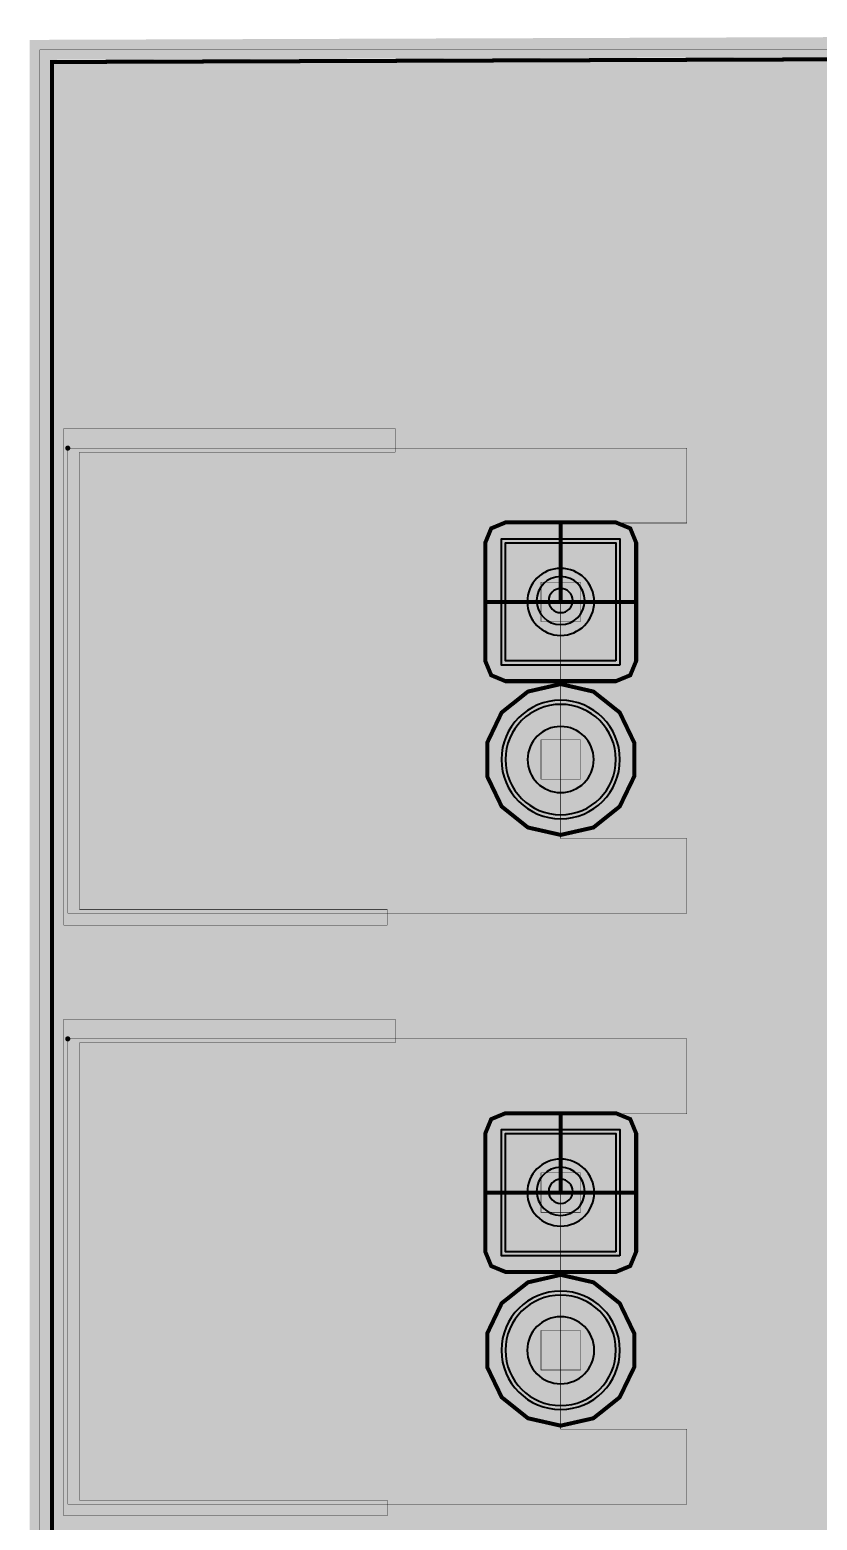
# Model space of a CAD drawing. Header units: millimetres. Extents: x 56.5 to 93.6, y 37.7 to 70.1.
# Drawn here: x 56.52 to 66.5, y 51.2 to 70.1 of the extents above; entities that cross this region are included whole.
import ezdxf

# ---------------------------------------------------------------- set-up
doc = ezdxf.new("R2010")
doc.units = ezdxf.units.MM
doc.header["$MEASUREMENT"] = 0
for name, color, linetype, true_color in [('Board-Outline-Layer', 7, 'Continuous', 0xff00ff), ('Bottom-Layer', 7, 'Continuous', 0x0000ff), ('Bottom-Paste-Mask-Layer', 7, 'Continuous', 0x800000), ('Bottom-Solder-Mask-Layer', 7, 'Continuous', 0xaa00ff), ('Component-Marking-Layer', 7, 'Continuous', 0x66ffcc), ('Component-Shape-Layer', 7, 'Continuous', 0x00cccc), ('Document-Layer', 7, 'Continuous', 0xffffff), ('Hole-Layer', 7, 'Continuous', 0x222222), ('Multi-Layer', 7, 'Continuous', 0xc0c0c0), ('Pin-Soldering-Layer', 7, 'Continuous', 0xcc9999), ('Top-Layer', 7, 'Continuous', 0xff0000), ('Top-Paste-Mask-Layer', 7, 'Continuous', 0x808080), ('Top-Silkscreen-Layer', 7, 'Continuous', 0xffcc00), ('Top-Solder-Mask-Layer', 7, 'Continuous', 0x800080)]:
    doc.layers.add(name, color=color, linetype=linetype, true_color=true_color)

msp = doc.modelspace()

# ---------------------------------------------------------------- hatches: boundary and pattern name
at = {"layer": 'Bottom-Layer'}
for points in [[(81.101, 43.095), (79.078, 43.102), (76.992, 43.207), (76.989, 43.208), (76.986, 43.208), (56.797, 43.334), (56.797, 69.696), (93.318, 69.822), (93.318, 64.041), (93.219, 43.205)], [(64.203, 63.599), (64.128, 63.781), (63.946, 63.856), (62.546, 63.856), (62.365, 63.781), (62.29, 63.599), (62.29, 62.099), (62.365, 61.918), (62.546, 61.843), (63.946, 61.843), (64.128, 61.918), (64.203, 62.099)], [(63.946, 62.099), (62.546, 62.099), (62.546, 63.599), (63.946, 63.599)], [(63.246, 59.893), (63.661, 59.987), (63.994, 60.253), (64.179, 60.636), (64.179, 61.062), (63.994, 61.446), (63.661, 61.711), (63.246, 61.806), (62.831, 61.711), (62.498, 61.446), (62.314, 61.062), (62.314, 60.636), (62.498, 60.253), (62.831, 59.987)], [(62.546, 60.849, 1), (63.946, 60.849, 1)], [(64.203, 56.106), (64.128, 56.288), (63.946, 56.363), (62.546, 56.363), (62.365, 56.288), (62.29, 56.106), (62.29, 54.606), (62.365, 54.425), (62.546, 54.35), (63.946, 54.35), (64.128, 54.425), (64.203, 54.606)], [(63.946, 54.606), (62.546, 54.606), (62.546, 56.106), (63.946, 56.106)], [(63.246, 52.4), (63.661, 52.494), (63.994, 52.76), (64.179, 53.143), (64.179, 53.569), (63.994, 53.953), (63.661, 54.218), (63.246, 54.313), (62.831, 54.218), (62.498, 53.953), (62.314, 53.569), (62.314, 53.143), (62.498, 52.76), (62.831, 52.494)], [(62.546, 53.356, 1), (63.946, 53.356, 1)]]:
    msp.add_hatch(color=256, dxfattribs=at).paths.add_polyline_path(points)
at = {"layer": 'Bottom-Paste-Mask-Layer'}
for points in [[(63.946, 62.099), (62.546, 62.099), (62.546, 63.599), (63.946, 63.599)], [(62.546, 60.849, 1), (63.946, 60.849, 1)], [(63.946, 54.606), (62.546, 54.606), (62.546, 56.106), (63.946, 56.106)], [(62.546, 53.356, 1), (63.946, 53.356, 1)]]:
    msp.add_hatch(color=256, dxfattribs=at).paths.add_polyline_path(points)
at = {"layer": 'Bottom-Solder-Mask-Layer'}
for points in [[(63.997, 62.048), (62.495, 62.048), (62.495, 63.65), (63.997, 63.65)], [(62.495, 60.849, 1), (63.997, 60.849, 1)], [(63.997, 54.555), (62.495, 54.555), (62.495, 56.157), (63.997, 56.157)], [(62.495, 53.356, 1), (63.997, 53.356, 1)]]:
    msp.add_hatch(color=256, dxfattribs=at).paths.add_polyline_path(points)
at = {"layer": 'Component-Marking-Layer'}
for points in [[(56.966, 64.799, 1), (57.026, 64.799, 1)], [(56.966, 64.799, 1), (57.026, 64.799, 1)], [(56.966, 57.306, 1), (57.026, 57.306, 1)], [(56.966, 57.306, 1), (57.026, 57.306, 1)]]:
    msp.add_hatch(color=256, dxfattribs=at).paths.add_polyline_path(points)
at = {"layer": 'Component-Shape-Layer'}
for points in [[(56.996, 58.899), (56.996, 64.799), (64.846, 64.799), (64.846, 63.849), (63.246, 63.849), (63.246, 61.849), (63.246, 59.849), (64.846, 59.849), (64.846, 58.899)], [(56.996, 58.899), (56.996, 64.799), (64.846, 64.799), (64.846, 63.849), (63.246, 63.849), (63.246, 61.849), (63.246, 59.849), (64.846, 59.849), (64.846, 58.899)], [(56.996, 51.406), (56.996, 57.306), (64.846, 57.306), (64.846, 56.356), (63.246, 56.356), (63.246, 54.356), (63.246, 52.356), (64.846, 52.356), (64.846, 51.406)], [(56.996, 51.406), (56.996, 57.306), (64.846, 57.306), (64.846, 56.356), (63.246, 56.356), (63.246, 54.356), (63.246, 52.356), (64.846, 52.356), (64.846, 51.406)]]:
    msp.add_hatch(color=256, dxfattribs=at).paths.add_polyline_path(points)
at = {"layer": 'Document-Layer'}
for points in [[(56.946, 65.049), (61.146, 65.049), (61.146, 64.749), (57.146, 64.749), (57.146, 58.949), (61.046, 58.949), (61.046, 58.749), (56.946, 58.749)], [(56.946, 65.049), (61.146, 65.049), (61.146, 64.749), (57.146, 64.749), (57.146, 58.949), (61.046, 58.949), (61.046, 58.749), (56.946, 58.749)], [(56.946, 57.556), (61.146, 57.556), (61.146, 57.256), (57.146, 57.256), (57.146, 51.456), (61.046, 51.456), (61.046, 51.256), (56.946, 51.256)], [(56.946, 57.556), (61.146, 57.556), (61.146, 57.256), (57.146, 57.256), (57.146, 51.456), (61.046, 51.456), (61.046, 51.256), (56.946, 51.256)]]:
    msp.add_hatch(color=256, dxfattribs=at).paths.add_polyline_path(points)
at = {"layer": 'Hole-Layer'}
for points in [[(62.821, 62.849, 1), (63.671, 62.849, 1)], [(62.827, 60.849, 1), (63.665, 60.849, 1)], [(62.821, 55.356, 1), (63.671, 55.356, 1)], [(62.821, 53.356, 1), (63.671, 53.356, 1)]]:
    msp.add_hatch(color=256, dxfattribs=at).paths.add_polyline_path(points)
at = {"layer": 'Multi-Layer'}
for points in [[(63.946, 62.099), (62.546, 62.099), (62.546, 63.599), (63.946, 63.599)], [(63.946, 62.099), (62.546, 62.099), (62.546, 63.599), (63.946, 63.599)], [(63.946, 62.099), (62.546, 62.099), (62.546, 63.599), (63.946, 63.599)], [(62.546, 60.849, 1), (63.946, 60.849, 1)], [(62.546, 60.849, 1), (63.946, 60.849, 1)], [(62.546, 60.849, 1), (63.946, 60.849, 1)], [(63.946, 54.606), (62.546, 54.606), (62.546, 56.106), (63.946, 56.106)], [(63.946, 54.606), (62.546, 54.606), (62.546, 56.106), (63.946, 56.106)], [(63.946, 54.606), (62.546, 54.606), (62.546, 56.106), (63.946, 56.106)], [(62.546, 53.356, 1), (63.946, 53.356, 1)], [(62.546, 53.356, 1), (63.946, 53.356, 1)], [(62.546, 53.356, 1), (63.946, 53.356, 1)]]:
    msp.add_hatch(color=256, dxfattribs=at).paths.add_polyline_path(points)
at = {"layer": 'Pin-Soldering-Layer'}
for points in [[(62.996, 62.599), (62.996, 63.099), (63.496, 63.099), (63.496, 62.599)], [(62.996, 62.599), (62.996, 63.099), (63.496, 63.099), (63.496, 62.599)], [(62.996, 60.599), (62.996, 61.099), (63.496, 61.099), (63.496, 60.599)], [(62.996, 60.599), (62.996, 61.099), (63.496, 61.099), (63.496, 60.599)], [(62.996, 55.106), (62.996, 55.606), (63.496, 55.606), (63.496, 55.106)], [(62.996, 55.106), (62.996, 55.606), (63.496, 55.606), (63.496, 55.106)], [(62.996, 53.106), (62.996, 53.606), (63.496, 53.606), (63.496, 53.106)], [(62.996, 53.106), (62.996, 53.606), (63.496, 53.606), (63.496, 53.106)]]:
    msp.add_hatch(color=256, dxfattribs=at).paths.add_polyline_path(points)
at = {"layer": 'Top-Layer'}
for points in [[(63.946, 62.099), (62.546, 62.099), (62.546, 63.599), (63.946, 63.599)], [(62.546, 60.849, 1), (63.946, 60.849, 1)], [(63.946, 54.606), (62.546, 54.606), (62.546, 56.106), (63.946, 56.106)], [(62.546, 53.356, 1), (63.946, 53.356, 1)]]:
    msp.add_hatch(color=256, dxfattribs=at).paths.add_polyline_path(points)
at = {"layer": 'Top-Paste-Mask-Layer'}
for points in [[(63.946, 62.099), (62.546, 62.099), (62.546, 63.599), (63.946, 63.599)], [(62.546, 60.849, 1), (63.946, 60.849, 1)], [(63.946, 54.606), (62.546, 54.606), (62.546, 56.106), (63.946, 56.106)], [(62.546, 53.356, 1), (63.946, 53.356, 1)]]:
    msp.add_hatch(color=256, dxfattribs=at).paths.add_polyline_path(points)
at = {"layer": 'Top-Solder-Mask-Layer'}
for points in [[(63.997, 62.048), (62.495, 62.048), (62.495, 63.65), (63.997, 63.65)], [(62.495, 60.849, 1), (63.997, 60.849, 1)], [(63.997, 54.555), (62.495, 54.555), (62.495, 56.157), (63.997, 56.157)], [(62.495, 53.356, 1), (63.997, 53.356, 1)]]:
    msp.add_hatch(color=256, dxfattribs=at).paths.add_polyline_path(points)

# ---------------------------------------------------------------- linework, layer by layer
at = {"layer": 'Board-Outline-Layer', "const_width": 0.254}
msp.add_lwpolyline([(56.642, 43.18), (56.642, 69.85), (93.472, 69.977), (93.472, 43.053), (79.502, 42.926), (76.985, 43.053)], close=True, dxfattribs=at)
at = {"layer": 'Bottom-Layer'}
for points, const_width in [([(56.642, 43.18), (56.642, 69.85), (93.345, 69.85), (93.218, 43.053)], 0.00508), ([(81.101, 43.095), (79.078, 43.102), (76.992, 43.207), (76.989, 43.208), (76.986, 43.208), (56.797, 43.334), (56.797, 69.696), (93.318, 69.822), (93.318, 64.041), (93.219, 43.205)], 0.0508), ([(64.203, 63.599), (64.128, 63.781), (63.946, 63.856), (62.546, 63.856), (62.365, 63.781), (62.29, 63.599), (62.29, 62.099), (62.365, 61.918), (62.546, 61.843), (63.946, 61.843), (64.128, 61.918), (64.203, 62.099)], 0.0508), ([(63.246, 59.893), (63.661, 59.987), (63.994, 60.253), (64.179, 60.636), (64.179, 61.062), (63.994, 61.446), (63.661, 61.711), (63.246, 61.806), (62.831, 61.711), (62.498, 61.446), (62.314, 61.062), (62.314, 60.636), (62.498, 60.253), (62.831, 59.987)], 0.0508), ([(64.203, 56.106), (64.128, 56.288), (63.946, 56.363), (62.546, 56.363), (62.365, 56.288), (62.29, 56.106), (62.29, 54.606), (62.365, 54.425), (62.546, 54.35), (63.946, 54.35), (64.128, 54.425), (64.203, 54.606)], 0.0508), ([(63.246, 52.4), (63.661, 52.494), (63.994, 52.76), (64.179, 53.143), (64.179, 53.569), (63.994, 53.953), (63.661, 54.218), (63.246, 54.313), (62.831, 54.218), (62.498, 53.953), (62.314, 53.569), (62.314, 53.143), (62.498, 52.76), (62.831, 52.494)], 0.0508)]:
    msp.add_lwpolyline(points, close=True, dxfattribs=dict(at, const_width=const_width))
for points, const_width in [([(65.151, 62.849), (65.151, 66.929)], 1), ([(65.151, 66.929), (82.296, 66.929)], 1), ([(63.246, 62.849), (63.246, 63.856)], 0.0508), ([(63.246, 62.849), (65.151, 62.849)], 1), ([(63.246, 62.849), (62.29, 62.849)], 0.0508), ([(63.246, 62.849), (64.203, 62.849)], 0.0508), ([(63.246, 55.356), (63.246, 56.363)], 0.0508), ([(63.246, 55.372), (67.31, 55.372)], 1), ([(63.246, 51.183), (67.166, 55.103)], 1), ([(63.246, 55.356), (62.29, 55.356)], 0.0508), ([(63.246, 55.356), (64.203, 55.356)], 0.0508), ([(63.246, 47.879), (63.246, 51.183)], 1)]:
    msp.add_lwpolyline(points, dxfattribs=dict(at, const_width=const_width))
for points in [[(63.946, 62.099), (62.546, 62.099), (62.546, 63.599), (63.946, 63.599)], [(63.946, 54.606), (62.546, 54.606), (62.546, 56.106), (63.946, 56.106)]]:
    msp.add_lwpolyline(points, close=True, dxfattribs=at)
for points in [[(62.546, 60.849, 1), (63.946, 60.849), (63.946, 60.849, 1), (62.546, 60.849)], [(62.546, 53.356, 1), (63.946, 53.356), (63.946, 53.356, 1), (62.546, 53.356)]]:
    msp.add_lwpolyline(points, format="xyb", dxfattribs=at)
at = {"layer": 'Bottom-Paste-Mask-Layer'}
for points in [[(63.946, 62.099), (62.546, 62.099), (62.546, 63.599), (63.946, 63.599)], [(63.946, 54.606), (62.546, 54.606), (62.546, 56.106), (63.946, 56.106)]]:
    msp.add_lwpolyline(points, close=True, dxfattribs=at)
for points in [[(62.546, 60.849, 1), (63.946, 60.849), (63.946, 60.849, 1), (62.546, 60.849)], [(62.546, 53.356, 1), (63.946, 53.356), (63.946, 53.356, 1), (62.546, 53.356)]]:
    msp.add_lwpolyline(points, format="xyb", dxfattribs=at)
at = {"layer": 'Bottom-Solder-Mask-Layer'}
for points in [[(63.997, 62.048), (62.495, 62.048), (62.495, 63.65), (63.997, 63.65)], [(63.997, 54.555), (62.495, 54.555), (62.495, 56.157), (63.997, 56.157)]]:
    msp.add_lwpolyline(points, close=True, dxfattribs=at)
for points in [[(62.495, 60.849, 1), (63.997, 60.849, 1)], [(62.495, 53.356, 1), (63.997, 53.356, 1)]]:
    msp.add_lwpolyline(points, format="xyb", close=True, dxfattribs=at)
at = {"layer": 'Component-Marking-Layer', "const_width": 0.00508}
for points in [[(56.966, 64.799, 1), (57.026, 64.799, 1)], [(56.966, 64.799, 1), (57.026, 64.799, 1)], [(56.966, 57.306, 1), (57.026, 57.306, 1)], [(56.966, 57.306, 1), (57.026, 57.306, 1)]]:
    msp.add_lwpolyline(points, format="xyb", close=True, dxfattribs=at)
at = {"layer": 'Component-Shape-Layer', "const_width": 0.00508}
for points in [[(56.996, 58.899), (56.996, 64.799), (64.846, 64.799), (64.846, 63.849), (63.246, 63.849), (63.246, 61.849), (63.246, 59.849), (64.846, 59.849), (64.846, 58.899)], [(56.996, 58.899), (56.996, 64.799), (64.846, 64.799), (64.846, 63.849), (63.246, 63.849), (63.246, 61.849), (63.246, 59.849), (64.846, 59.849), (64.846, 58.899)], [(56.996, 51.406), (56.996, 57.306), (64.846, 57.306), (64.846, 56.356), (63.246, 56.356), (63.246, 54.356), (63.246, 52.356), (64.846, 52.356), (64.846, 51.406)], [(56.996, 51.406), (56.996, 57.306), (64.846, 57.306), (64.846, 56.356), (63.246, 56.356), (63.246, 54.356), (63.246, 52.356), (64.846, 52.356), (64.846, 51.406)]]:
    msp.add_lwpolyline(points, close=True, dxfattribs=at)
at = {"layer": 'Document-Layer', "const_width": 0.00508}
for points in [[(56.946, 65.049), (61.146, 65.049), (61.146, 64.749), (57.146, 64.749), (57.146, 58.949), (61.046, 58.949), (61.046, 58.749), (56.946, 58.749)], [(56.946, 65.049), (61.146, 65.049), (61.146, 64.749), (57.146, 64.749), (57.146, 58.949), (61.046, 58.949), (61.046, 58.749), (56.946, 58.749)], [(56.946, 57.556), (61.146, 57.556), (61.146, 57.256), (57.146, 57.256), (57.146, 51.456), (61.046, 51.456), (61.046, 51.256), (56.946, 51.256)], [(56.946, 57.556), (61.146, 57.556), (61.146, 57.256), (57.146, 57.256), (57.146, 51.456), (61.046, 51.456), (61.046, 51.256), (56.946, 51.256)]]:
    msp.add_lwpolyline(points, close=True, dxfattribs=at)
at = {"layer": 'Hole-Layer'}
for points in [[(62.821, 62.849, 1), (63.671, 62.849), (63.671, 62.849, 1), (62.821, 62.849)], [(62.827, 60.849, 1), (63.665, 60.849), (63.665, 60.849, 1), (62.827, 60.849)], [(62.821, 55.356, 1), (63.671, 55.356), (63.671, 55.356, 1), (62.821, 55.356)], [(62.821, 53.356, 1), (63.671, 53.356), (63.671, 53.356, 1), (62.821, 53.356)]]:
    msp.add_lwpolyline(points, format="xyb", dxfattribs=at)
for points in [[(63.094, 62.865, 1), (63.399, 62.865, 1)], [(63.094, 55.372, 1), (63.399, 55.372, 1)]]:
    msp.add_lwpolyline(points, format="xyb", close=True, dxfattribs=at)
at = {"layer": 'Multi-Layer'}
for points in [[(63.946, 62.099), (62.546, 62.099), (62.546, 63.599), (63.946, 63.599)], [(63.946, 62.099), (62.546, 62.099), (62.546, 63.599), (63.946, 63.599)], [(63.946, 62.099), (62.546, 62.099), (62.546, 63.599), (63.946, 63.599)], [(63.946, 54.606), (62.546, 54.606), (62.546, 56.106), (63.946, 56.106)], [(63.946, 54.606), (62.546, 54.606), (62.546, 56.106), (63.946, 56.106)], [(63.946, 54.606), (62.546, 54.606), (62.546, 56.106), (63.946, 56.106)]]:
    msp.add_lwpolyline(points, close=True, dxfattribs=at)
for points in [[(62.941, 62.865, 1), (63.551, 62.865), (63.551, 62.865, 1), (62.941, 62.865)], [(62.546, 60.849, 1), (63.946, 60.849), (63.946, 60.849, 1), (62.546, 60.849)], [(62.546, 60.849, 1), (63.946, 60.849), (63.946, 60.849, 1), (62.546, 60.849)], [(62.546, 60.849, 1), (63.946, 60.849), (63.946, 60.849, 1), (62.546, 60.849)], [(62.941, 55.372, 1), (63.551, 55.372), (63.551, 55.372, 1), (62.941, 55.372)], [(62.546, 53.356, 1), (63.946, 53.356), (63.946, 53.356, 1), (62.546, 53.356)], [(62.546, 53.356, 1), (63.946, 53.356), (63.946, 53.356, 1), (62.546, 53.356)], [(62.546, 53.356, 1), (63.946, 53.356), (63.946, 53.356, 1), (62.546, 53.356)]]:
    msp.add_lwpolyline(points, format="xyb", dxfattribs=at)
at = {"layer": 'Pin-Soldering-Layer', "const_width": 0.00508}
for points in [[(62.996, 62.599), (62.996, 63.099), (63.496, 63.099), (63.496, 62.599)], [(62.996, 62.599), (62.996, 63.099), (63.496, 63.099), (63.496, 62.599)], [(62.996, 60.599), (62.996, 61.099), (63.496, 61.099), (63.496, 60.599)], [(62.996, 60.599), (62.996, 61.099), (63.496, 61.099), (63.496, 60.599)], [(62.996, 55.106), (62.996, 55.606), (63.496, 55.606), (63.496, 55.106)], [(62.996, 55.106), (62.996, 55.606), (63.496, 55.606), (63.496, 55.106)], [(62.996, 53.106), (62.996, 53.606), (63.496, 53.606), (63.496, 53.106)], [(62.996, 53.106), (62.996, 53.606), (63.496, 53.606), (63.496, 53.106)]]:
    msp.add_lwpolyline(points, close=True, dxfattribs=at)
at = {"layer": 'Top-Layer'}
for points, const_width in [([(75.271, 68.684), (66.04, 68.684)], 0.6), ([(66.04, 68.684), (66.04, 60.848)], 0.6), ([(66.04, 60.848), (63.246, 60.848)], 0.6), ([(63.246, 53.356), (63.246, 53.118)], 0.8), ([(63.373, 53.086), (63.486, 53.199)], 0.8), ([(63.486, 53.199), (67.056, 53.21)], 0.8), ([(63.246, 53.356), (66.803, 53.356)], 0.254)]:
    msp.add_lwpolyline(points, dxfattribs=dict(at, const_width=const_width))
for points in [[(63.946, 62.099), (62.546, 62.099), (62.546, 63.599), (63.946, 63.599)], [(63.946, 54.606), (62.546, 54.606), (62.546, 56.106), (63.946, 56.106)]]:
    msp.add_lwpolyline(points, close=True, dxfattribs=at)
for points in [[(62.546, 60.849, 1), (63.946, 60.849), (63.946, 60.849, 1), (62.546, 60.849)], [(62.546, 53.356, 1), (63.946, 53.356), (63.946, 53.356, 1), (62.546, 53.356)]]:
    msp.add_lwpolyline(points, format="xyb", dxfattribs=at)
at = {"layer": 'Top-Paste-Mask-Layer'}
for points in [[(63.946, 62.099), (62.546, 62.099), (62.546, 63.599), (63.946, 63.599)], [(63.946, 54.606), (62.546, 54.606), (62.546, 56.106), (63.946, 56.106)]]:
    msp.add_lwpolyline(points, close=True, dxfattribs=at)
for points in [[(62.546, 60.849, 1), (63.946, 60.849), (63.946, 60.849, 1), (62.546, 60.849)], [(62.546, 53.356, 1), (63.946, 53.356), (63.946, 53.356, 1), (62.546, 53.356)]]:
    msp.add_lwpolyline(points, format="xyb", dxfattribs=at)
at = {"layer": 'Top-Silkscreen-Layer', "const_width": 0.254}
for points in [[(57.046, 58.849), (57.046, 64.849)], [(57.046, 58.849), (57.046, 64.849)], [(64.646, 64.849), (57.087, 64.849)], [(64.646, 64.849), (57.087, 64.849)], [(64.646, 64.849), (64.646, 63.849), (63.046, 63.849)], [(64.646, 64.849), (64.646, 63.849), (63.046, 63.849)], [(63.046, 63.249), (59.246, 63.249), (59.246, 63.849), (63.046, 63.849)], [(63.046, 63.249), (59.246, 63.249), (59.246, 63.849), (63.046, 63.849)], [(63.046, 63.83), (63.046, 63.849)], [(63.046, 63.83), (63.046, 63.849)], [(57.046, 60.849), (61.346, 60.849), (61.346, 62.849), (57.146, 62.849)], [(57.046, 60.849), (61.346, 60.849), (61.346, 62.849), (57.146, 62.849)], [(63.046, 61.83), (63.046, 61.868)], [(63.046, 61.83), (63.046, 61.868)], [(63.046, 59.849), (59.246, 59.849), (59.246, 60.449), (63.046, 60.449)], [(63.046, 59.849), (59.246, 59.849), (59.246, 60.449), (63.046, 60.449)], [(63.046, 59.849), (63.046, 59.868)], [(63.046, 59.849), (63.046, 59.868)], [(64.646, 58.849), (64.646, 59.849), (63.046, 59.849)], [(64.646, 58.849), (64.646, 59.849), (63.046, 59.849)], [(57.046, 58.849), (64.646, 58.849)], [(57.046, 58.849), (64.646, 58.849)], [(57.046, 51.356), (57.046, 57.356)], [(57.046, 51.356), (57.046, 57.356)], [(64.646, 57.356), (57.087, 57.356)], [(64.646, 57.356), (57.087, 57.356)], [(64.646, 57.356), (64.646, 56.356), (63.046, 56.356)], [(64.646, 57.356), (64.646, 56.356), (63.046, 56.356)], [(63.046, 55.756), (59.246, 55.756), (59.246, 56.356), (63.046, 56.356)], [(63.046, 55.756), (59.246, 55.756), (59.246, 56.356), (63.046, 56.356)], [(63.046, 56.337), (63.046, 56.356)], [(63.046, 56.337), (63.046, 56.356)], [(57.046, 53.356), (61.346, 53.356), (61.346, 55.356), (57.146, 55.356)], [(57.046, 53.356), (61.346, 53.356), (61.346, 55.356), (57.146, 55.356)], [(63.046, 54.337), (63.046, 54.375)], [(63.046, 54.337), (63.046, 54.375)], [(63.046, 52.356), (59.246, 52.356), (59.246, 52.956), (63.046, 52.956)], [(63.046, 52.356), (59.246, 52.356), (59.246, 52.956), (63.046, 52.956)], [(63.046, 52.356), (63.046, 52.375)], [(63.046, 52.356), (63.046, 52.375)], [(64.646, 51.356), (64.646, 52.356), (63.046, 52.356)], [(64.646, 51.356), (64.646, 52.356), (63.046, 52.356)], [(57.046, 51.356), (64.646, 51.356)], [(57.046, 51.356), (64.646, 51.356)]]:
    msp.add_lwpolyline(points, dxfattribs=at)
at = {"layer": 'Top-Solder-Mask-Layer'}
for points in [[(63.997, 62.048), (62.495, 62.048), (62.495, 63.65), (63.997, 63.65)], [(63.997, 54.555), (62.495, 54.555), (62.495, 56.157), (63.997, 56.157)]]:
    msp.add_lwpolyline(points, close=True, dxfattribs=at)
for points in [[(62.495, 60.849, 1), (63.997, 60.849, 1)], [(62.495, 53.356, 1), (63.997, 53.356, 1)]]:
    msp.add_lwpolyline(points, format="xyb", close=True, dxfattribs=at)

doc.saveas('drawing.dxf')
